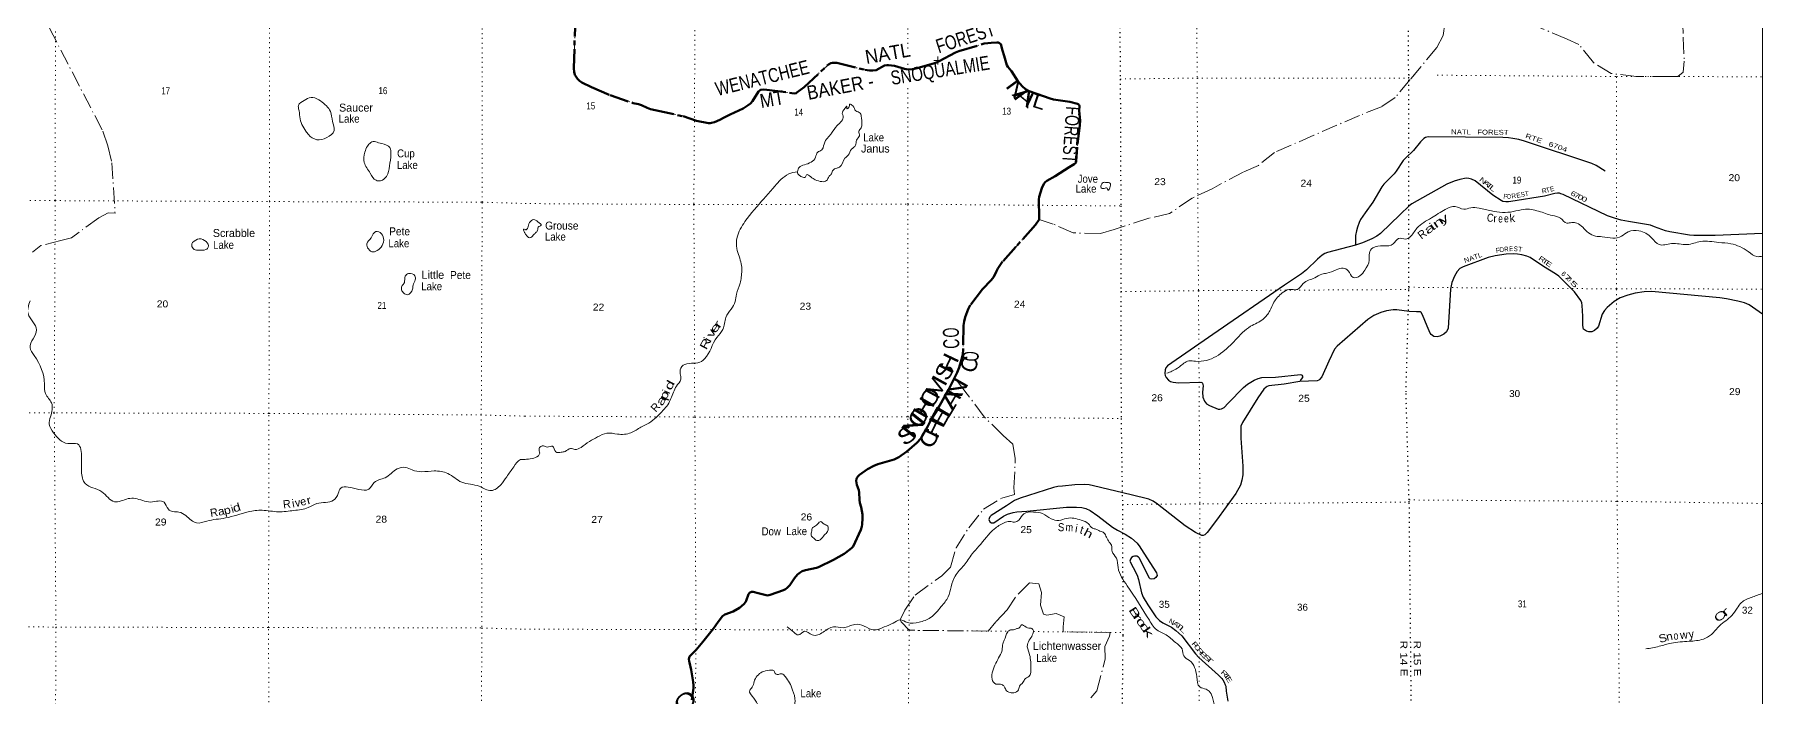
# Model space of a CAD drawing. Header units: feet. Extents: x -248627 to 3, y 0 to 184934.
# Drawn here: x -43174 to 0, y 106433 to 123012 of the extents above; entities that cross this region are included whole.
import ezdxf
from ezdxf.enums import TextEntityAlignment as Align

# ---------------------------------------------------------------- set-up
doc = ezdxf.new("R2010")
doc.units = ezdxf.units.FT
doc.header["$LTSCALE"] = 80
for name, pattern in [('DOT_DASHED', [7.7, 5, -1.2, 0.3, -1.2]), ('DOTTED', [1.5, 0.3, -1.2]), ('LONG_DASH_SHORT_DASH', [9.9, 6, -1.2, 1.5, -1.2])]:
    doc.linetypes.add(name, pattern=pattern)
for name, color, linetype, lineweight in [('11', 7, 'LONG_DASH_SHORT_DASH', 60), ('29', 7, 'Continuous', 25), ('30', 7, 'Continuous', 13), ('39', 7, 'Continuous', 13), ('4', 7, 'Continuous', 13), ('41', 7, 'Continuous', 13), ('44', 7, 'DOT_DASHED', 13), ('6', 7, 'DOTTED', 25), ('7', 7, 'DOTTED', 13)]:
    doc.layers.add(name, color=color, linetype=linetype, lineweight=lineweight)
doc.layers.add('12', color=7, linetype='Continuous')

msp = doc.modelspace()

# ---------------------------------------------------------------- linework, layer by layer
at = {"layer": '11'}
for points in [[(-29660.34, 123439.53), (-29701.11, 122165.35), (-29692.7, 122077.85), (-29671.75, 122001.87), (-29605.02, 121902.39), (-29555.25, 121857.33), (-29499.57, 121815.53), (-29256.57, 121697.41), (-28794.55, 121493.53), (-28215.73, 121297.16), (-28080.98, 121270.3), (-28006.6, 121246.76), (-27864.04, 121174.48), (-27783.84, 121147.17), (-27669.01, 121123.12), (-26967.17, 120966.49), (-26633.53, 120855.99), (-26333.85, 120798.08), (-26294.45, 120795.05), (-26256.53, 120802.16), (-26185.44, 120818.76), (-26051.59, 120875.36), (-25941.68, 120934.94)], [(-25941.68, 120934.94), (-25797.21, 121013.26), (-25466.27, 121160.88), (-25341.8, 121243.21), (-25287.3, 121285.89), (-25237.82, 121345.29), (-25083.58, 121584.5), (-25045.58, 121617.85), (-25022.96, 121626.55), (-24960.27, 121636.82), (-24879.99, 121631.91), (-24187.9, 121537.83), (-24147.44, 121544.34), (-24123.74, 121563.31), (-23947.5, 121695.97), (-23334.54, 122265.67), (-23275.99, 122297.65), (-23237.45, 122307.86), (-23194.79, 122307.86), (-23129.01, 122300.98), (-22425.24, 122128.2), (-22315.61, 122113.43), (-22225.56, 122108.69), (-22147.43, 122122.82), (-21933.43, 122238.74), (-21880.76, 122247.4), (-21833.36, 122247.4), (-21685.84, 122229.48), (-21435.24, 122150.18), (-21396.35, 122145.41), (-21317.94, 122139.5), (-21234.99, 122146.62), (-21156.69, 122160.38), (-20711.1, 122287.28), (-20635.44, 122314.97), (-20567.9, 122342.24), (-20162.08, 122560.88), (-20077.36, 122593.59), (-19444.63, 122783.28), (-19355.54, 122798.96), (-19274.01, 122806.99), (-19129.98, 122811.99), (-19099.83, 122810.55), (-19059.55, 122798.69), (-19027.53, 122767.13), (-18990.06, 122615.72), (-18949.92, 122477.93)], [(-18949.92, 122477.92), (-18881.25, 122242.15), (-18859.3, 122207.09), (-18767.25, 122094.4), (-18605.47, 121841.57), (-18500.28, 121717.44), (-18413.21, 121643.03), (-18322.54, 121596.51), (-18133.97, 121524.73), (-17794.08, 121409.19), (-17717.91, 121389.64), (-17307.52, 121327.16), (-17114.48, 121281.87), (-17081.97, 121258.62), (-17064.42, 121229.2), (-17069.07, 121106.22), (-17050.21, 120860.13), (-17052.35, 120745.26), (-17124.11, 120191.03), (-17139.42, 119955.18), (-17145.95, 119862), (-17150.69, 119816.95), (-17164.39, 119796), (-17195.72, 119769.52), (-17319.93, 119695.93), (-17669.4, 119469.77), (-17884.13, 119355.75), (-17923.82, 119323.8), (-17952.85, 119279.87), (-18005.16, 119166.91), (-18068.67, 118953.47), (-18078.45, 118888.63), (-18081.54, 118800.29), (-18070.9, 118519.95), (-18075.6, 118388.91), (-18160.84, 118256.23), (-18652.92, 117702.08), (-18985, 117332.66), (-19106.66, 117163.87), (-19141.29, 117094.84), (-19208.42, 116950.62), (-19269.25, 116864.84), (-19489.83, 116647.49), (-19793.91, 116241.64), (-19848.67, 116140.45), (-19920.28, 115941.81), (-19949.38, 115838.12), (-19961.61, 115734.31), (-19970.67, 115145.56), (-19981.37, 115011.76), (-20012.27, 114887.66), (-20073.8, 114686.91), (-20124.68, 114559.53), (-20358.66, 114082.76), (-20594.37, 113662.47), (-20762.79, 113405.18), (-20860.5, 113197.96), (-20989.82, 112986.84), (-21033.26, 112907.09), (-21125.98, 112799.47), (-21379.06, 112583.44), (-21580.97, 112439.05), (-21696.18, 112383.32), (-22099.45, 112264.29), (-22206.59, 112225.64), (-22363.82, 112142.56), (-22563.24, 111996.82), (-22604.34, 111960.23), (-22622.48, 111937.54), (-22636.7, 111901.98), (-22641.15, 111847.48), (-22629.57, 111750.64), (-22575.91, 111615.28), (-22567.98, 111558.16), (-22565.07, 111373.26), (-22553.76, 111297.33), (-22521.7, 111193.59), (-22488.6, 111006.86), (-22482.86, 110917.15), (-22498.07, 110762.63), (-22505.18, 110710.46), (-22530.65, 110629.03), (-22724.06, 110210.55), (-22750.45, 110175.76), (-22800.22, 110130.71), (-22944.46, 110026.1), (-23213, 109876.17), (-23582.37, 109692.44)], [(-23582.37, 109692.44), (-23637.93, 109674.26), (-23914.94, 109619.44), (-23991.02, 109591.27), (-24047.9, 109555.7), (-24108.79, 109509.47), (-24188.11, 109417.81)], [(-24188.11, 109417.81), (-24305.44, 109244.25), (-24323.82, 109214.93), (-24368.59, 109172.77), (-24408.09, 109141.16), (-24459.12, 109113.92), (-24791.25, 108997.55), (-24860.43, 108984.79), (-25089.67, 109038.33), (-25217.84, 109073.96), (-25262.62, 109075.46), (-25307.38, 109050.25), (-25337.44, 109013.31), (-25390.64, 108846.2), (-25407.44, 108813.11), (-25452.21, 108765.68), (-25558.61, 108677.64), (-25716.12, 108585.64), (-25930.15, 108506.15), (-25988.51, 108470), (-26093.96, 108323.31), (-26209.57, 108156.51), (-26477.04, 107823.07), (-26641.13, 107626.26), (-26770.17, 107496.99), (-26807.11, 107453.64), (-26822.83, 107391.6), (-26817.75, 107340.78), (-26812.3, 107309.92), (-26770.55, 107124.79), (-26717.72, 106826.1), (-26708.29, 106731.57), (-26713.55, 106665.7), (-26750.23, 106376.6)]]:
    msp.add_lwpolyline(points, dxfattribs=at)
at = {"layer": '29'}
for points in [[(-3930.59, 119594.35), (-4156.52, 119734.15), (-4260.98, 119786.47), (-5946.09, 120348.46), (-6088.97, 120382.73), (-6233.01, 120410.75), (-6349.03, 120426.77), (-6489.35, 120436.78), (-8351.51, 120452.79), (-8415.51, 120440.47), (-8463.54, 120412.76), (-8545.93, 120326.15), (-8716.76, 120113.1), (-8911.64, 119932.33), (-8981.16, 119858.39), (-9149.7, 119598.03), (-9206.12, 119528.39), (-9457.78, 119273.74), (-9511.45, 119204.95), (-9731.39, 118817.03), (-9925.45, 118555.57), (-10043.91, 118382.95), (-10079.92, 118310.89), (-10119.8, 118196.11), (-10143.94, 118106.71), (-10168.25, 117983.24), (-10170.04, 117741.21)], [(0, 118033.96), (-1179.86, 117985.34), (-1713.94, 117986.61), (-1826.02, 117991.83), (-2314.08, 118074.69), (-2421.81, 118101.22), (-2694.17, 118206.81), (-2797.42, 118240.53), (-3346.83, 118336.74), (-3528.37, 118372.96), (-3696.41, 118421), (-3874.99, 118479.34), (-4981.72, 119009.63), (-5034.73, 119031.54), (-5074.23, 119042.08), (-5118.75, 119043.55), (-5186.83, 119035.97), (-5444.56, 118973.38), (-6286.76, 118832.38), (-6342.54, 118827.88), (-6415.06, 118831.36), (-6483.08, 118839.37), (-6529.98, 118858.05), (-6738.98, 118992.33), (-7181.25, 119349.83), (-7271.75, 119398.84), (-7337.28, 119413.88), (-7401.3, 119417.89), (-7558.49, 119389.73), (-7701.37, 119345.82), (-7883.36, 119265.94), (-8759.63, 118779.31), (-8831.01, 118729.06), (-9053.92, 118511.09), (-9543.23, 118038.37), (-9631.83, 117970.59), (-9759.48, 117898.52), (-9995.9, 117798.43), (-10170.04, 117741.21)], [(-10170.04, 117741.21), (-10867.1, 117560.79), (-10934.15, 117536.21), (-11002.16, 117492.17), (-11116.99, 117394.34), (-11396.26, 117125.83), (-11517.93, 117031.2), (-11940.23, 116741.67), (-13734.44, 115509.71), (-14866.33, 114723.55), (-14907.09, 114673.65), (-14927.1, 114629.61), (-14935.32, 114538.32), (-14927.1, 114485.48), (-14903.09, 114433.43), (-14840.02, 114366.01), (-14791.06, 114337.35), (-14723.05, 114317.33), (-14592.16, 114304.43), (-14036.61, 114316.32), (-14006.88, 114309.32), (-13990.87, 114289.3), (-13976.91, 114229.39), (-13992.2, 114071.11), (-13980.87, 113946.99), (-13944.86, 113846.9), (-13888.84, 113778.84), (-13817.75, 113732.22), (-13600.77, 113646.72), (-13560.77, 113642.72), (-13517.39, 113651.57), (-13452.74, 113682.76), (-13347.31, 113792.6), (-12968.62, 114187.21), (-12870.06, 114267.1), (-12696.56, 114367.37), (-12600.53, 114411.41), (-12511.83, 114433.48), (-12168.96, 114445.59), (-11540.28, 114507.49), (-11508.27, 114503.49), (-11505.69, 114493.4), (-11492.27, 114471.46), (-11496.27, 114431.43), (-11523.93, 114389.08), (-11563.07, 114332.38)], [(0, 116016.67), (-328.95, 116250.49), (-445.6, 116301.1), (-613.64, 116345.14), (-899.4, 116402.33), (-1061.75, 116429.22), (-2770.16, 116585.36), (-2954.99, 116579.71), (-3180.26, 116543.32), (-3366.74, 116490.38), (-3556.35, 116423.21), (-3703.15, 116338.39), (-3876.43, 116187), (-3944.45, 116106.93), (-4002.47, 116015.05), (-4096.48, 115722.59), (-4126.8, 115666.84), (-4192.51, 115606.48), (-4265.62, 115574.37), (-4336.54, 115574.45), (-4394.31, 115590.07), (-4472.57, 115646.52), (-4491.16, 115736.35), (-4487.26, 115972.42), (-4500.58, 116239.05), (-4510.58, 116305.11), (-4534.15, 116359.59), (-4698.45, 116576.66), (-5086.72, 116965.7), (-5167.8, 117028.3), (-5467.86, 117206.96), (-5806.98, 117438.92), (-5884.92, 117472.15), (-6014.95, 117506.18), (-6118.48, 117520.72), (-6219.79, 117525.57), (-6401.04, 117516.19), (-6677.11, 117476.16), (-6850.19, 117434.34), (-7479.3, 117205.91), (-7557.61, 117157.74), (-7627.34, 117085.8), (-7696.81, 116971.26), (-7763.37, 116813.56), (-7797.45, 116645.46), (-7856.58, 115666.41), (-7893.4, 115574.45), (-7958.3, 115516.59), (-8057.44, 115466.35), (-8129.74, 115453.54), (-8209.48, 115462.35), (-8279.25, 115512.88), (-8305.5, 115546.42), (-8375.07, 115715.17), (-8493.54, 116002.83), (-8525.55, 116058.88), (-8555.96, 116077.95), (-8642.28, 116080.41), (-8826.91, 116083.12), (-9133.7, 116130.95), (-9222.98, 116130.07), (-9393.76, 116102.92), (-9538.77, 116060.45), (-9711.84, 115988.82), (-9862.73, 115884.67), (-10628.06, 115216.13), (-10692.45, 115143.89), (-10831.73, 114847.41), (-11013.38, 114450.17), (-11066.17, 114381.39), (-11086.17, 114365.38), (-11129.97, 114348.1), (-11563.07, 114332.38)], [(-11563.07, 114332.38), (-11953.24, 114271.43), (-12329.69, 114228.73), (-12378.48, 114213.24), (-12402.49, 114197.23), (-12460.6, 114142.39), (-12611.3, 113925.71), (-12992.64, 113310.43), (-13030.34, 113220.24), (-13036.65, 113146.28), (-13033.09, 112918.19), (-12980.71, 112217.12), (-12986.64, 112003.26), (-13010.7, 111866.59), (-13042.65, 111739.02), (-13159.34, 111531.94), (-13645.26, 110865.28), (-13870.61, 110557.26), (-13928.86, 110499.92), (-13976.87, 110483.9), (-14007.82, 110486.82), (-14163.52, 110556.05), (-14425.22, 110721.39), (-15114.84, 111263.11), (-15227.17, 111338.67), (-15329.72, 111389.28), (-15773, 111497.38), (-16712, 111728.66), (-16821.55, 111749.03), (-16937.58, 111757.04), (-17179.82, 111748.33), (-17489.71, 111721.01), (-17603.75, 111706.99), (-17712.37, 111682.84), (-18547.97, 111418.73), (-18685.81, 111359.5), (-18888.12, 111225.9), (-19272.15, 110986.35), (-19304.71, 110954.48), (-19324.16, 110910.28), (-19328.16, 110882.25), (-19304.45, 110824.48), (-19260.14, 110798.18), (-19205.78, 110804.24), (-18961.88, 110968.58), (-18864.05, 111014.37), (-18722.69, 111058.84), (-18631.99, 111074.43), (-18378.2, 111092.98), (-17388.8, 111192.6), (-17139.63, 111194.53), (-17007.6, 111186.53), (-16904.73, 111161.22), (-16795.55, 111110.46), (-16608.5, 110972.5), (-16238.43, 110691.09), (-16117.39, 110616.02), (-15920.42, 110518.75), (-15769.3, 110415.84), (-15621.46, 110288.08), (-15555.25, 110197.64), (-15530.69, 110159.04)], [(-15530.69, 110159.04), (-15141.03, 109546.63), (-15131.15, 109517.03), (-15127.15, 109485), (-15159.16, 109436.31), (-15199.17, 109400.93), (-15262.73, 109392.46), (-15299.19, 109400.93), (-15315.19, 109416.94), (-15377.39, 109524.42), (-15563.25, 109913.38), (-15587.34, 109942.68), (-15635.27, 109969.43), (-15692.16, 109970.82), (-15723.29, 109957.42), (-15763.3, 109929.4), (-15791.31, 109893.37), (-15804.28, 109842.82), (-15723.23, 109682.26), (-15621.59, 109492.07), (-15591.26, 109384.91), (-15515.63, 109053.96), (-15471.23, 108944.52), (-15357.78, 108746.77), (-15153.94, 108448.4), (-15069.13, 108361.99), (-14982.77, 108297.44), (-14768.17, 108187.27), (-14657.03, 108109.77), (-14507.59, 107971.91), (-14166.91, 107527.24), (-14078.79, 107429.54), (-13587.59, 106990.29), (-13504.75, 106904.69), (-13484.25, 106877.18), (-13450.13, 106816.74), (-13420.73, 106752.55), (-13408.23, 106715.03), (-13402.06, 106591.59), (-13359.58, 106342.35)]]:
    msp.add_lwpolyline(points, dxfattribs=at)
at = {"layer": '39'}
for points in [[(-36559.78, 121282.17), (-36398.92, 121389.82), (-36217.66, 121437.04), (-36029.81, 121351.14), (-35782.77, 121087.97), (-35727.32, 120840.07), (-35688.08, 120610.25), (-35872.85, 120433.89), (-36122.65, 120382.32), (-36328.81, 120508.49), (-36393.67, 120592.93), (-36495.17, 120763.96), (-36575.4, 121157.01), (-36581.54, 121237.56), (-36559.78, 121282.17)], [(-24113.2, 119581.72), (-24068.25, 119690.35), (-23936.96, 119752.15), (-23659.9, 119942.22), (-23606.78, 120068.95), (-23503.7, 120128.89), (-23473.18, 120181.15), (-23411.71, 120358.24), (-23304.2, 120486.7), (-23261.57, 120542.92), (-23119.45, 120733.7), (-22969.02, 120968.78), (-22990.77, 121037.44), (-22923.51, 121172.16), (-22880.94, 121218.31), (-22875.24, 121159.81), (-22828.74, 121189.81), (-22804.08, 121272.34), (-22729.83, 121225.58), (-22654, 121104.22), (-22545.57, 121047.2), (-22514.06, 120926.07), (-22500.49, 120835.28), (-22507.15, 120730.48), (-22521.55, 120680.16), (-22574.45, 120589.72), (-22565.02, 120480.8), (-22638.18, 120370.3), (-22659.08, 120241.39), (-22758.35, 120145.14), (-22845.83, 119996.41), (-22926.87, 119916.2), (-23061.1, 119697.15), (-23131.76, 119669.3), (-23222.7, 119619.38), (-23263.5, 119530.89), (-23316.25, 119466.65), (-23385.37, 119358.15), (-23502.35, 119332.55), (-23667.22, 119381.81), (-23779.6, 119452.96), (-23886.05, 119503.92), (-23922.69, 119439.6), (-23979.06, 119443.92), (-24063.4, 119488.72), (-24107.36, 119547.41), (-24113.2, 119581.72)], [(-34650.73, 120332.29), (-34499.23, 120282.74), (-34297.21, 120182.78), (-34270.36, 120025.54), (-34305.43, 119724.77), (-34380.99, 119464.17), (-34527.73, 119356.58), (-34642.69, 119366.14), (-34784.54, 119543.04), (-34936.84, 119810.68), (-34919.74, 120069), (-34855.83, 120218.58), (-34773.53, 120307.73), (-34717.2, 120336.23), (-34649.67, 120331.94)], [(-27348.46, 113753.81), (-27209.31, 114063.98), (-27137.91, 114218.84), (-27026.12, 114389.62), (-27041.41, 114528.8), (-27004.11, 114706.02), (-26820.34, 114787.71), (-26600.72, 114798.65), (-26432.94, 114900.59), (-26127.64, 115439.28), (-25977.42, 115638.08), (-25899.11, 115938.05), (-25768.98, 116145.02), (-25667.16, 116333.99), (-25635.88, 116515.27), (-25543.61, 116790.98), (-25516.53, 116944.06), (-25514.58, 117274.68), (-25629.14, 117660.34), (-25619.42, 117942.53), (-25423.74, 118334.63), (-24945, 118910.72), (-24713.8, 119177.63), (-24523.23, 119388.32), (-24329.06, 119524.39), (-24113.2, 119581.72)], [(-16317.78, 119306.92), (-16414.41, 119315.5), (-16493.05, 119301.8), (-16519.55, 119247.5), (-16531.96, 119193.14), (-16447.55, 119160.44), (-16376.99, 119172.16), (-16351.11, 119119.61), (-16304.44, 119177.83), (-16293.96, 119248.33), (-16293.73, 119286.64), (-16317.78, 119306.92)], [(-30916.52, 118136.68), (-30904.8, 118130.4), (-30849.15, 118178.37), (-30848.95, 118179.66), (-30805.87, 118312.49), (-30702.73, 118382.51), (-30598.31, 118327.53), (-30514.22, 118242.41), (-30593.07, 118192.43), (-30599.44, 118136.01), (-30640.14, 118065.67), (-30696.84, 118013.55), (-30775.85, 117937.35), (-30834.28, 117933.63), (-30868.3, 117972.11), (-30916.96, 118035.54)], [(-0.35, 117472.26), (-138.38, 117457.94), (-353.17, 117582.05), (-791.11, 117779.9), (-1095.06, 117813.75), (-1544.09, 117836.27), (-1884.95, 117759.44), (-2275.55, 117785.68), (-2579.87, 117757.04), (-2770.2, 117929.4), (-3085.41, 118104.43), (-3351.42, 118081.64), (-3521.29, 117965.6), (-3739.11, 117918.36), (-4008.8, 117954.05), (-4169.84, 117971.02), (-4348.6, 118056.63), (-4641.26, 118298.08), (-4760.01, 118312.81), (-4887.01, 118295.34), (-5047.42, 118419.16), (-5250.45, 118486.75), (-5592.24, 118593.38), (-5964.6, 118639.69), (-6224.76, 118584.6), (-6772.54, 118599.58), (-7082.3, 118671.76), (-7289.73, 118678.9), (-7463.17, 118641.51), (-7676.25, 118713.19), (-7924.43, 118639.9), (-8268.11, 118425.99), (-8634.2, 118167.84), (-8808.73, 117947), (-8913.76, 117897.15), (-9094.95, 117912.21), (-9224.66, 117775.8), (-9472.7, 117726.7), (-9734.85, 117675.66), (-9822.22, 117547.1), (-9823.25, 117371.71), (-9935.51, 117120.29), (-10051.14, 116981.79), (-10228.66, 116936.36), (-10352.55, 117104.34), (-10475.03, 117169.49), (-10648.51, 117126.05), (-10884.67, 117042.62), (-11007.67, 117019.07), (-11187.48, 116927.28), (-11476.35, 116785.66), (-11616.19, 116639.22), (-11729.03, 116631.75), (-11829.73, 116634.3), (-11997.39, 116552.52), (-12114.87, 116440.24), (-12206.25, 116315.73), (-12310.23, 116102.57), (-12474.59, 115895.78), (-12787.86, 115715.99), (-13172.6, 115369.23), (-13433.93, 115114.57), (-13886.6, 114862.93), (-14162.67, 114842.2), (-14333.84, 114849.15), (-14566.33, 114703.2), (-14754.3, 114593.31), (-14879.49, 114541.55)], [(-39231.2, 117812.07), (-39060.19, 117901.62), (-38886.52, 117831.79), (-38833.55, 117696.86), (-38891.77, 117636.07), (-39067.11, 117619.13), (-39188.16, 117638.76), (-39247.04, 117741.39), (-39231.2, 117812.07)], [(-34647.57, 117590.72), (-34512.92, 117696.24), (-34451.12, 117870.02), (-34504.2, 118031.18), (-34647.57, 118087.02), (-34763.86, 117927.12), (-34868.09, 117777.35), (-34833.3, 117650.4), (-34710.01, 117576.31), (-34647.57, 117590.72)], [(-30914.13, 118135.4), (-30954.2, 118144.09), (-30950, 118103.76), (-30915.92, 118034.18)], [(-34008.57, 116629.24), (-33998.85, 116718.06), (-33946.7, 116782.85), (-33926.8, 116849.52), (-33915.18, 116966.59), (-33826.74, 117033.57), (-33673.3, 116979.79), (-33662.8, 116876.94), (-33716.7, 116745.56), (-33728.39, 116644.63), (-33860.89, 116504.83), (-33947.74, 116542.77), (-34008.57, 116629.24)], [(-43287.82, 116349.18), (-43336.91, 116028.17), (-43123.57, 115623.62), (-43287.12, 115185.08), (-43181.45, 114981.79), (-42924.52, 114268.76), (-42899.36, 114030.81), (-42749.21, 113797.46), (-42776.04, 113454.36), (-42807.54, 113266.59), (-42699.81, 113051.2), (-42343.89, 112786.5), (-42101.9, 112773.48), (-41997.69, 112432.99), (-42002.3, 112079.91), (-41908.35, 111783.76), (-41716.38, 111675.68), (-41492.19, 111577.84), (-41176.64, 111325.06), (-40836.24, 111405.28), (-40660.85, 111410.11), (-40271.37, 111321.09), (-39936.67, 111316.55), (-39831.11, 111139.49), (-39719.99, 111083.5), (-39566.71, 111070.07), (-39392.95, 110980.07), (-39124.06, 110797.7), (-38872.23, 110843.22), (-38402.78, 110922.01), (-37834.85, 111075.89), (-37484.2, 111115.81), (-37080.81, 111075.27), (-36693.84, 111109.3), (-36335.27, 111183.56), (-36119.94, 111283.39), (-35704.94, 111363.95), (-35586.68, 111533.96), (-35522.72, 111671.44), (-35339.34, 111692.44), (-35068.95, 111637.17), (-34822.99, 111640.31), (-34684.57, 111812.42), (-34416.89, 111928.63), (-34113.35, 112147.89), (-33903.82, 112185.16), (-33738.24, 112123.36), (-33496.12, 112078.06), (-33189.74, 112097.6), (-32848.75, 112034.58), (-32499.07, 111816.26), (-32061.15, 111713.33), (-31764.34, 111607.75), (-31527, 111748.03), (-31376.62, 111952.48), (-31200.22, 112203.45), (-31032.81, 112380.54), (-30915.17, 112385.74)], [(-30924.42, 112385.68), (-30743.94, 112409.24), (-30586.44, 112474.94), (-30551.81, 112541.29), (-30569.26, 112656.29), (-30460.08, 112726.28), (-30367.62, 112693.54), (-30228.49, 112719.02), (-30148.77, 112575.46), (-30013.88, 112564.67), (-29915.04, 112588.34), (-29781.69, 112658.2), (-29671.04, 112635.45), (-29519.67, 112687.07), (-29311.32, 112837.18), (-29105.22, 112948.99), (-28875.04, 113042.54), (-28611.32, 113018.98), (-28272.73, 113053.49), (-28022.14, 113193.29), (-27824.15, 113295.07), (-27637.96, 113445.29), (-27463.73, 113615.74), (-27348.46, 113753.81)], [(-12991.93, 103746.06), (-13038.71, 103899.35), (-13069.17, 104199.9), (-13154.3, 104450.33), (-13121.32, 104579.19), (-12906.96, 104723.22), (-12861.61, 104900.39), (-12851.95, 105172.5), (-13038.01, 105387.18), (-13209.7, 105646.13), (-13448.76, 105754.23), (-13612.92, 105924.44), (-13898.76, 106639.62), (-14057.55, 106696.9), (-14134.59, 106953.34), (-14319.52, 107359.53), (-14459.86, 107471.15), (-14503.14, 107646.77), (-14665.32, 107810.92), (-14897.87, 107997.62), (-15100.71, 108099.48), (-15318.7, 108364.73), (-15873.58, 109226.47), (-16100.51, 109683.28), (-16143.44, 109917.37), (-16249.23, 110081.22), (-16268.45, 110238.57), (-16342.33, 110347.83), (-16404.05, 110471.13), (-16471.98, 110564.22), (-16580.51, 110605.11), (-16652.82, 110639.77), (-16743.27, 110670.48), (-16841.34, 110777.85), (-17020.06, 110869.51), (-17388.42, 110911.76), (-17580.08, 110858.33), (-17773.19, 110901.68), (-17987.96, 111029.82), (-18217.34, 111071.35), (-18457.32, 111022.21), (-18583.1, 110869.65), (-18686.14, 110815.76), (-18814.93, 110836.59), (-18950.09, 110801.01), (-19190.69, 110647.04), (-19579.97, 110213.63), (-19744.24, 110022.97), (-19949.35, 109739.78), (-20172.49, 109470.81), (-20268.75, 109201.17), (-20346.77, 108949.57), (-20519.41, 108706.54), (-20786.92, 108429.73), (-21073.62, 108314.31), (-21365.72, 108307.78), (-21544.61, 108371.21), (-21724.34, 108291.52), (-21942.43, 108197.91), (-22206.74, 108122.69), (-22445.87, 108216.68), (-22677.25, 108260.23), (-22967.79, 108177.08), (-23215.42, 108196.53), (-23467.95, 108068.83), (-23742.31, 107997.69), (-23939.16, 108089.45), (-24088.76, 107995.48), (-24205.18, 108064.64), (-24367.54, 108198.55)], [(-23566.57, 110819.21), (-23661.81, 110722.94), (-23746.77, 110660.89), (-23751.15, 110600.43), (-23769.94, 110487.63), (-23705.88, 110420.77), (-23629.7, 110359.89), (-23579.34, 110361.64), (-23463.91, 110465.86), (-23374.72, 110562.17), (-23344, 110648.69), (-23363.66, 110729.44), (-23460.06, 110778.33), (-23528.23, 110831.1), (-23566.57, 110819.21)], [(-0.42, 109034.94), (-277.19, 108934.91), (-523.67, 108807.17), (-635.31, 108662.61), (-763.27, 108481.84), (-1072.95, 108225.41), (-1273.64, 108008.73), (-1475.73, 107894.88), (-1832.58, 107838.29), (-2275.98, 107792.23), (-2578.58, 107713.18), (-2915.34, 107646.41)], [(-18270.71, 108164.52), (-18399.45, 108193.42), (-18515.96, 108246.44), (-18560.66, 108180.15), (-18631.31, 108154.31), (-18689.85, 108132.44), (-18786.6, 108120.86), (-18859.41, 108070.84), (-18943.19, 107867.66), (-18984.02, 107775.14), (-18997, 107621.99), (-19060.35, 107469.1), (-19231.7, 107103.08), (-19249.08, 106887.46), (-19159.13, 106770.06), (-19004.11, 106757.15), (-18943.99, 106704.41), (-18886.19, 106601.29), (-18829.98, 106568.74), (-18707.23, 106549.95), (-18587.94, 106625.94), (-18544.95, 106742.64), (-18494.34, 106786.73), (-18435.36, 106883.19), (-18334.22, 106955.23), (-18278.47, 107188.8), (-18322.73, 107539.82), (-18367.79, 107753.76), (-18296.45, 107896.52), (-18229.23, 108025.19), (-18222.63, 108119.91), (-18270.71, 108164.52)], [(-24500.42, 105471.56), (-24513.17, 105701.45), (-24538.58, 105832.63), (-24744.81, 106043.38), (-24850.99, 106140.7), (-24927.55, 106137.07), (-25203.88, 106414.72), (-25305.44, 106612.83), (-25244.57, 106687.1), (-25195.39, 106829.98), (-24992.55, 107070.84), (-24809.01, 107112.21), (-24704.32, 107103.6), (-24668.48, 107032.85), (-24622.31, 107006.4), (-24547.69, 107022.13), (-24495.31, 107023.87), (-24419.18, 106954.93), (-24309.3, 106801.13), (-24231.82, 106619.28), (-24173.06, 106336.73), (-24181.55, 106262.18), (-24178.34, 106123.06), (-24199.49, 105951.81), (-24206.14, 105849.03), (-24250.63, 105819.02), (-24192.47, 105776.38), (-24185.02, 105673.52), (-24185.62, 105570.71), (-24260.1, 105579.16), (-24318.26, 105621.8), (-24346.55, 105605.82), (-24372.8, 105595.88), (-24393, 105585.91), (-24431.33, 105576.03), (-24459.99, 105497.55), (-24500.42, 105471.56)]]:
    msp.add_spline(points, degree=3, dxfattribs=at)
at = {"layer": '4'}
msp.add_lwpolyline([(-246606.45, 184933.97), (-215781.67, 184615.95), (-184956.48, 184340.33), (-154130.93, 184107.12), (-123305.1, 183916.31), (-92479.02, 183767.9), (-61652.78, 183661.9), (-30826.42, 183598.29), (0, 183577.08), (0, -0.01), (-31078.93, 21.37), (-62157.81, 85.49), (-93236.57, 192.37), (-124315.16, 342), (-155393.5, 534.37), (-186471.55, 769.49), (-217549.26, 1047.36), (-248626.55, 1367.98)], close=True, dxfattribs=at)
msp.add_lwpolyline([(-246606.45, 184933.97), (-215781.67, 184615.95), (-184956.48, 184340.33), (-154130.93, 184107.12), (-123305.1, 183916.31), (-92479.02, 183767.9), (-61652.78, 183661.9), (-30826.42, 183598.29), (0, 183577.08), (0, -0.01), (-31078.93, 21.37), (-62157.81, 85.49), (-93236.57, 192.37), (-124315.16, 342), (-155393.5, 534.37), (-186471.55, 769.49), (-217549.26, 1047.36), (-248626.55, 1367.98)], close=True, dxfattribs=at)
at = {"layer": '44', "linetype": 'Continuous'}
for p, q in [((-20506.41, 122363.24), (-20707.77, 122363.37)), ((-20607.03, 122463.98), (-20607.16, 122262.62))]:
    msp.add_line(p, q, dxfattribs=at)
at = {"layer": '44'}
for points in [[(-43371.41, 124265.63), (-41470.81, 120597.64), (-41343.57, 120231.01), (-41242.94, 119803.92), (-41163.13, 118544.73), (-41332.79, 118550.69), (-41565.79, 118429.69), (-42249.37, 117931.72), (-42516.45, 117857.04), (-43016.13, 117731.89), (-43223.1, 117568.59)], [(-29660.34, 123439.53), (-29701.11, 122165.35), (-29692.7, 122077.85), (-29671.75, 122001.87), (-29605.02, 121902.39), (-29555.25, 121857.33), (-29499.57, 121815.53), (-29256.57, 121697.41), (-28794.55, 121493.53), (-28215.73, 121297.16), (-28080.98, 121270.3), (-28006.6, 121246.76), (-27864.04, 121174.48), (-27783.84, 121147.17), (-27669.01, 121123.12), (-26967.17, 120966.49), (-26633.53, 120855.99), (-26333.85, 120798.08), (-26294.45, 120795.05), (-26256.53, 120802.16), (-26185.44, 120818.76), (-26051.59, 120875.36), (-25941.68, 120934.94)], [(-7939.69, 123284.97), (-7974.37, 122984.72), (-8133.78, 122684.57), (-8802.99, 121885.04), (-9177.9, 121437.94), (-9522.3, 121206.46), (-10067.87, 120989.26), (-11209.41, 120492.41), (-12195.92, 120059.92), (-12594.79, 119737.8), (-12971.28, 119572.85), (-13752.55, 119156.32), (-14243.82, 118926.97), (-14811.79, 118538.48), (-15335.08, 118415.98), (-16194.61, 118134.53), (-16540.82, 118032.04), (-17220.81, 118052.75), (-17725.46, 118270.81), (-18075.58, 118389.51)], [(-1996.24, 123441.34), (-1976.93, 122927.42), (-1955.7, 122349.01), (-1984.31, 122066.88), (-2111.22, 121962.19), (-2346.95, 121959.84), (-3145.84, 121963.23), (-3783.01, 122036.11), (-4221.18, 122310.55), (-4586.64, 122766.31), (-4882.18, 122899.56), (-6096.58, 123408.42)], [(-25941.68, 120934.94), (-25797.21, 121013.26), (-25466.27, 121160.88), (-25341.8, 121243.21), (-25287.3, 121285.89), (-25237.82, 121345.29), (-25083.58, 121584.5), (-25045.58, 121617.85), (-25022.96, 121626.55), (-24960.27, 121636.82), (-24879.99, 121631.91), (-24187.9, 121537.83), (-24147.44, 121544.34), (-24123.74, 121563.31), (-23947.5, 121695.97), (-23334.54, 122265.67), (-23275.99, 122297.65), (-23237.45, 122307.86), (-23194.79, 122307.86), (-23129.01, 122300.98), (-22425.24, 122128.2), (-22315.61, 122113.43), (-22225.56, 122108.69), (-22147.43, 122122.82), (-21933.43, 122238.74), (-21880.76, 122247.4), (-21833.36, 122247.4), (-21685.84, 122229.48), (-21435.24, 122150.18), (-21396.35, 122145.41), (-21317.94, 122139.5), (-21234.99, 122146.62), (-21156.69, 122160.38), (-20711.1, 122287.28), (-20635.44, 122314.97), (-20567.9, 122342.24), (-20162.08, 122560.88), (-20077.36, 122593.59), (-19444.63, 122783.28), (-19355.54, 122798.96), (-19274.01, 122806.99), (-19129.98, 122811.99), (-19099.83, 122810.55), (-19059.55, 122798.69), (-19027.53, 122767.13), (-18990.06, 122615.72), (-18949.92, 122477.93)], [(-18949.92, 122477.92), (-18881.25, 122242.15), (-18859.3, 122207.09), (-18767.25, 122094.4), (-18605.47, 121841.57), (-18500.28, 121717.44), (-18413.21, 121643.03), (-18322.54, 121596.51), (-18133.97, 121524.73), (-17794.08, 121409.19), (-17717.91, 121389.64), (-17307.52, 121327.16), (-17114.48, 121281.87), (-17081.97, 121258.62), (-17064.42, 121229.2), (-17069.07, 121106.22), (-17050.21, 120860.13), (-17052.35, 120745.26), (-17124.11, 120191.03), (-17139.42, 119955.18), (-17145.95, 119862), (-17150.69, 119816.95), (-17164.39, 119796), (-17195.72, 119769.52), (-17319.93, 119695.93), (-17669.4, 119469.77), (-17884.13, 119355.75), (-17923.82, 119323.8), (-17952.85, 119279.87), (-18005.16, 119166.91), (-18068.67, 118953.47), (-18078.45, 118888.63), (-18081.54, 118800.29), (-18070.9, 118519.95), (-18075.58, 118389.51)], [(-18075.58, 118389.51), (-18075.58, 118389.51), (-18160.84, 118256.23), (-18652.92, 117702.08), (-18985, 117332.66), (-19106.66, 117163.87), (-19141.29, 117094.84), (-19208.42, 116950.62), (-19269.25, 116864.84), (-19489.83, 116647.49), (-19793.91, 116241.64), (-19848.67, 116140.45), (-19920.28, 115941.81), (-19949.38, 115838.12), (-19961.61, 115734.31), (-19970.67, 115145.56), (-19981.37, 115011.76), (-20012.27, 114887.66), (-20073.8, 114686.91), (-20124.68, 114559.53), (-20189.68, 114427.09)], [(-20189.68, 114427.08), (-20358.66, 114082.76), (-20594.37, 113662.47), (-20762.79, 113405.18), (-20860.5, 113197.96), (-20989.82, 112986.84), (-21033.26, 112907.09), (-21125.98, 112799.47), (-21379.06, 112583.44), (-21580.97, 112439.05), (-21696.18, 112383.32), (-22099.45, 112264.29), (-22206.59, 112225.64), (-22363.82, 112142.56), (-22563.24, 111996.82), (-22604.34, 111960.23), (-22622.48, 111937.54), (-22636.7, 111901.98), (-22641.15, 111847.48), (-22629.57, 111750.64), (-22575.91, 111615.28), (-22567.98, 111558.16), (-22565.07, 111373.26), (-22553.76, 111297.33), (-22521.7, 111193.59), (-22488.6, 111006.86), (-22482.86, 110917.15), (-22498.07, 110762.63), (-22505.18, 110710.46), (-22530.65, 110629.03), (-22724.06, 110210.55), (-22750.45, 110175.76), (-22800.22, 110130.71), (-22944.46, 110026.1), (-23213, 109876.17), (-23582.37, 109692.44)], [(-16782.3, 106422.01), (-16633.15, 106595.21), (-16420.64, 107401.16), (-16428.21, 107707.49), (-16311.11, 107969.39), (-16298.89, 108060.07), (-17472, 108073.98), (-17471.62, 108200.08), (-17449.1, 108451.98), (-17648.14, 108536.78), (-17883.6, 108494.66), (-17968.07, 108514.88), (-18038.13, 108744.68), (-18013.49, 109061.06), (-18081.56, 109274.74), (-18310.89, 109297.1), (-18661.51, 108944.71), (-18875.28, 108624.45), (-19155.4, 108324.39), (-19348.91, 108092.79), (-21320.53, 108114), (-21519.41, 108324.31), (-21541.47, 108370.68), (-21428.41, 108620.49), (-21168.28, 108995.12), (-20503.6, 109478.26), (-20292, 109695.74), (-20150.42, 110173.25), (-19833.76, 110676.82), (-19462.85, 111140.04), (-19005.7, 111419.79), (-18691.7, 111510.23), (-18703.51, 111679.52), (-18668.17, 112407.02), (-18729.97, 112771.84), (-18975.09, 112985.67), (-19443.14, 113449.57), (-19871.53, 114017.82), (-20189.24, 114427.98)], [(-23582.37, 109692.44), (-23637.93, 109674.26), (-23914.94, 109619.44), (-23991.02, 109591.27), (-24047.9, 109555.7), (-24108.79, 109509.47), (-24188.11, 109417.81)], [(-24188.11, 109417.81), (-24305.44, 109244.25), (-24323.82, 109214.93), (-24368.59, 109172.77), (-24408.09, 109141.16), (-24459.12, 109113.92), (-24791.25, 108997.55), (-24860.43, 108984.79), (-25089.67, 109038.33), (-25217.84, 109073.96), (-25262.62, 109075.46), (-25307.38, 109050.25), (-25337.44, 109013.31), (-25390.64, 108846.2), (-25407.44, 108813.11), (-25452.21, 108765.68), (-25558.61, 108677.64), (-25716.12, 108585.64), (-25930.15, 108506.15), (-25988.51, 108470), (-26093.96, 108323.31), (-26209.57, 108156.51), (-26477.04, 107823.07), (-26641.13, 107626.26), (-26770.17, 107496.99), (-26807.11, 107453.64), (-26822.83, 107391.6), (-26817.75, 107340.78), (-26812.3, 107309.92), (-26770.55, 107124.79), (-26717.72, 106826.1), (-26708.29, 106731.57), (-26713.55, 106665.7), (-26750.23, 106376.6)]]:
    msp.add_lwpolyline(points, dxfattribs=at)
at = {"layer": '6'}
for points in [[(-16057.25, 129347.39), (-16064.83, 127156.3), (-16064.36, 124033.18), (-16046.72, 121898.11), (-16033.18, 118724.81), (-16031.68, 116583.78), (-16026.19, 113410.53), (-15992.53, 111259.25), (-15980.32, 107983.44), (-16003.64, 105951.11), (-16050.42, 102796.27), (-16064.42, 100417.43), (-16092.88, 97418.03), (-16103.75, 95105.41), (-16113.03, 92162.05), (-16076.02, 91759.68)], [(-8836.92, 91755.67), (-8818.21, 95125.61), (-8815.62, 95222.37), (-8790.72, 100478.02), (-8788.23, 100558.65), (-8772.32, 105997.81), (-8823.58, 111318.38), (-8829.3, 111372.84), (-8906.06, 114072.7), (-8832.57, 116634.69), (-8834.25, 116691.14), (-8839.71, 121920.75), (-8839.25, 121999.37), (-8849.47, 126718.14)]]:
    msp.add_lwpolyline(points, dxfattribs=at)
at = {"layer": '7'}
for p, q in [((-21351.96, 122132.77), (-21351.69, 122330.62)), ((-8839.25, 121999.37), (-8671.39, 121998.16)), ((-20783.87, 113448.12), (-20682.66, 113447.32)), ((-20206.07, 113443.55), (-16026.19, 113410.53)), ((-18214.25, 108081.28), (-15977.14, 108057.72)), ((-14070.59, 107452.78), (-14075.97, 105963.16))]:
    msp.add_line(p, q, dxfattribs=at)
for points in [[(-42610.4, 134707.5), (-42631.46, 129471.98), (-42652.23, 124163.83), (-42658.89, 118857.76), (-42681.67, 113549.61), (-42639.74, 108193.33), (-42662.54, 102889.2), (-42653.09, 97587.25), (-42659.6, 92242.85), (-42662.24, 91794.37)], [(-37316.38, 91784.88), (-37306.67, 92236.82), (-37333.34, 97568.72), (-37312.74, 102958.6), (-37327.13, 108185.09), (-37318.64, 113537.57), (-37301.85, 118833.59), (-37303.26, 124139.62), (-37294.69, 129473.94), (-37286.48, 131713.1)], [(-26651.28, 128929.89), (-26666.93, 124080.79), (-26700.26, 118760.67), (-26677.17, 113446.3), (-26648.03, 108131.9), (-26683.34, 102819.85), (-26744.81, 97509.95), (-26743.82, 92203.76), (-26713.78, 91769.8)], [(-21351.25, 122660.92), (-21349.31, 124095.2), (-21357.58, 128947.95)], [(-14141.98, 127250.74), (-14127.02, 121924.32), (-14091.86, 116605.85), (-14056.76, 111277.31), (-14069.4, 107781)], [(-31975.9, 126241.48), (-31986.59, 124125.35), (-31989.17, 118807.2), (-32011.98, 113505.1), (-31998.36, 108170.88), (-32018.73, 102876.08), (-31986.16, 97541.04)], [(-16046.72, 121898.11), (-14127.02, 121924.32), (-8839.71, 121920.75)], [(-8130.03, 121994.27), (-3646.82, 121962.03), (0, 121955.96)], [(-3547.55, 91754.22), (-3558.84, 95166.54), (-3570.92, 100422.68), (-3571.92, 105946.31), (-3630.82, 111337.48), (-3643.85, 116649.78), (-3646.82, 121962.03)], [(-21350.4, 113256.95), (-21351.54, 113452.61), (-21356.5, 118768.9), (-21352.51, 121726.56)], [(-48088.49, 118877.57), (-42658.89, 118857.76), (-37309.92, 118833.56), (-31987.2, 118819.31), (-30915.57, 118784.49)], [(-30915.57, 118784.49), (-26700.26, 118760.67), (-21356.5, 118768.9), (-16033.18, 118724.81)], [(-16031.68, 116583.78), (-14091.86, 116605.85), (-8832.57, 116634.69)], [(-8834.25, 116691.14), (-3643.85, 116649.78), (0, 116647.12)], [(-30922.89, 113468.61), (-32007.91, 113497.05), (-37318.64, 113537.57), (-42681.67, 113549.61), (-48127.32, 113549.17)], [(-30922.89, 113468.61), (-26677.17, 113446.3), (-21351.54, 113452.61), (-21227.71, 113451.63)], [(-21420.4, 91764.14), (-21440.56, 92173.9), (-21429.41, 97490.11), (-21375.94, 102808.11), (-21320.53, 108114), (-21347, 112670.19)], [(-15992.53, 111259.25), (-13982.48, 111274.13), (-8823.58, 111318.38)], [(-8829.3, 111372.84), (-3630.82, 111337.48), (0, 111285.81)], [(-48125.92, 108245.16), (-42639.74, 108193.33), (-37325.1, 108181.07), (-31998.36, 108170.88), (-30930.21, 108139.92)], [(-30930.21, 108139.92), (-26648.03, 108131.9), (-21320.53, 108114), (-18847.46, 108087.95)]]:
    msp.add_lwpolyline(points, dxfattribs=at)

# ---------------------------------------------------------------- texts
at = {"layer": '12'}
for s, rotation, width, p in [('O', 91.292, 0.6, (-20074.84, 115438.94)), ('C', 92.163, 0.65, (-20064.32, 115159.97)), ('H', 64.727, 1.2, (-20256.28, 114498.83)), ('O', 87.283, 0.6, (-19588.96, 114831.62)), ('M', 61.409, 1.2, (-20604.69, 113863.79)), ('I', 61.042, 1.25, (-20432.09, 114182.56)), ('S', 60.63, 1.1, (-20363.29, 114321.85)), ('N', 60.193, 1.35, (-20079.55, 113839.27)), ('O', 59.271, 1.15, (-20754.92, 113627.66)), ('A', 59.374, 1.5, (-20235.65, 113580.22)), ('N', 51.094, 1.6, (-21253.04, 112874.61)), ('O', 56.663, 1.2, (-21059.35, 113128.19)), ('H', 60.017, 1.3, (-20907.12, 113364.72)), ('E', 61.32, 1.25, (-20478.47, 113153.45)), ('L', 59.271, 1.55, (-20349.48, 113379.41)), ('S', 35.76, 1.25, (-21442.39, 112703.19)), ('C', 60.788, 1.2, (-20765.27, 112617.29)), ('H', 64.64, 1.2, (-20617.13, 112879.21))]:
    msp.add_text(s, height=400, rotation=rotation, dxfattribs=dict(at, width=width)).set_placement(p)
msp.add_text('C', height=400, rotation=70.712, dxfattribs=at).set_placement((-19695.75, 114515.14))
at = {"layer": '12', "width": 1.35}
msp.add_text('O', height=400, rotation=38.547, dxfattribs=at).set_placement((-26791.5, 106178.28), align=Align.CENTER)
at = {"layer": '30'}
for s, rotation, width, p in [('NATL   FOREST', 359.507, 1.2, (-7778.25, 120517.86)), ('RTE   6704', 340.556, 1.35, (-5935.19, 120431.15)), ('NATL', 19.956, 1.15, (-7434.31, 117296.72))]:
    msp.add_text(s, height=120, rotation=rotation, dxfattribs=dict(at, width=width)).set_placement(p)
for s, rotation, width, p in [('N', 321.05, 1.5, (-7020.73, 119310.09)), ('A', 321.05, 1.65, (-6930.3, 119236.99)), ('T', 321.05, 1.8, (-6860.42, 119180.72)), ('L', 321.05, 1.85, (-6776.57, 119115.72)), ('R', 13.65, 0.9, (-5441.46, 119046.17)), ('T', 13.65, 1.1, (-5348.46, 119067.6)), ('F', 353.284, 0.85, (-6429.53, 118906.13)), ('O', 0.455, 0.65, (-6333.71, 118901.86)), ('R', 7.504, 0.8, (-6207.02, 118915.83)), ('E', 9.504, 0.9, (-6085.33, 118936.04)), ('S', 9.504, 0.9, (-5980.1, 118956)), ('6', 334.399, 1.45, (-4747.85, 118975.19)), ('7', 334.399, 1.4, (-4661.68, 118933.2)), ('0', 332.399, 1.55, (-4571.24, 118888.67)), ('0', 332.399, 1.55, (-4477.1, 118841.92)), ('F', 10.25, 0.95, (-6600.86, 117558.07)), ('O', 8.25, 0.75, (-6505.89, 117573.74)), ('R', 4.963, 0.75, (-6393.65, 117585.63)), ('E', 2.963, 0.75, (-6275.91, 117595.49)), ('S', 356.593, 0.75, (-6166.01, 117592.51)), ('T', 354.593, 0.95, (-6058.56, 117583.41)), ('R', 325.628, 1.35, (-5544, 117343.85)), ('T', 325.628, 1.65, (-5460.02, 117284.21)), ('E', 326.23, 1.45, (-5367.47, 117223.57)), ('7', 314.943, 2.1, (-4903.99, 116883.69)), ('5', 314.943, 2.1, (-4749.7, 116729.09)), ('N', 332.825, 1.15, (-14788.67, 108279.01)), ('A', 327.825, 1.45, (-14690.13, 108217.4)), ('T', 325.111, 1.7, (-14612.04, 108163.74)), ('L', 317.308, 2, (-14522.18, 108083.38)), ('F', 307.457, 1.65, (-14224.04, 107718.56)), ('O', 307.457, 1.35, (-14167.04, 107642.51)), ('R', 307.457, 1.45, (-14096.33, 107550.21)), ('E', 312.049, 1.7, (-14008.63, 107459.13)), ('S', 318.196, 1.7, (-13922.11, 107385.42)), ('T', 318.196, 1.9, (-13853.09, 107321.62)), ('R', 318.196, 1.55, (-13482.17, 106987.79)), ('T', 311.061, 1.9, (-13424.39, 106918.89)), ('E', 301.609, 1.4, (-13378.23, 106844.84))]:
    msp.add_text(s, height=120, rotation=rotation, dxfattribs=dict(at, width=width)).set_placement(p, align=Align.CENTER)
for s, rotation, p in [('E', 13.65, (-5241.94, 119092.93)), ('T', 9.504, (-5878.98, 118971.27)), ('6', 314.943, (-5007.3, 116985.23)), ('0', 314.943, (-4865.72, 116849.33))]:
    msp.add_text(s, height=120, rotation=rotation, dxfattribs=at).set_placement(p, align=Align.CENTER)
at = {"layer": '41'}
for s, width, p in [('Lake', 0.9, (-35574.62, 120807.5)), ('Lake', 0.9, (-22469.86, 120338.99)), ('Cup', 0.9, (-34116.22, 119939.83)), ('Lake', 0.9, (-34120.32, 119649.12)), ('Lake', 0.9, (-17163.02, 119057.36)), ('Jove', 0.9, (-17110.06, 119305.55)), ('Grouse', 0.95, (-30416.49, 118133.51)), ('Lake', 0.9, (-34332.11, 117690.24)), ('Pete', 0.95, (-34313.89, 117990.36)), ('Lake', 0.9, (-30421.46, 117857.21)), ('Lake', 0.9, (-38713.83, 117652.56)), ('Pete', 0.95, (-32793.7, 116897.89)), ('Lake', 0.9, (-33513.19, 116616.62)), ('Dow', 0.9, (-25007.91, 110488.02)), ('Lake', 0.9, (-24394.08, 110492.99)), ('Lake', 0.9, (-18147.84, 107322.4)), ('Lake', 0.9, (-24037.02, 106436.84))]:
    msp.add_text(s, height=200, dxfattribs=dict(at, width=width)).set_placement(p)
for s, p in [('Saucer', (-35565.81, 121084.07)), ('Janus', (-22522.78, 120061.02)), ('Scrabble', (-38719.15, 117947.97)), ('Little', (-33504.38, 116902.61)), ('Lichtenwasser', (-18229.32, 107624.14))]:
    msp.add_text(s, height=200, dxfattribs=at).set_placement(p)
for s, rotation, width, p in [('i', 36.15, 1.5, (-8228.68, 118103.63)), ('n', 34.678, 1.75, (-8159.26, 118158.32)), ('y', 33.612, 1.7, (-8011.97, 118261.45)), ('C', 353.85, 0.85, (-6893.05, 118339.59)), ('e', 358.606, 0.75, (-6601.83, 118312.66)), ('e', 3.269, 0.8, (-6451.15, 118310.13)), ('a', 36.886, 1.8, (-8366.27, 118001.09)), ('e', 55.399, 1.65, (-26163.9, 115521.12)), ('r', 57.069, 1.75, (-26064.79, 115648.93)), ('R', 61.918, 1.4, (-26392.45, 115112.56)), ('i', 61.918, 1.25, (-26287.36, 115304.57)), ('v', 61.918, 1.5, (-26231.19, 115408.19)), ('p', 65.686, 1.4, (-27394.86, 113856.24)), ('i', 66.433, 1.1, (-27314.21, 114010.87)), ('d', 62.361, 1.6, (-27277.19, 114094.43)), ('a', 59.751, 1.6, (-27493.31, 113703.11)), ('S', 358.099, 0.9, (-17607.79, 110594.02)), ('m', 356.519, 0.85, (-17418.56, 110595.33)), ('h', 333.291, 1.45, (-16983.29, 110498.52)), ('B', 302.34, 1.65, (-15848.02, 108626.58)), ('r', 304.906, 1.85, (-15740.31, 108452.92)), ('o', 304.906, 1.65, (-15668.97, 108353.08)), ('o', 304.906, 1.65, (-15585.16, 108236.69)), ('k', 306.043, 1.9, (-15504.33, 108113.53))]:
    msp.add_text(s, height=200, rotation=rotation, dxfattribs=dict(at, width=width)).set_placement(p)
for s, rotation, p in [('r', 357.608, (-6729.1, 118315.44)), ('k', 4.898, (-6310.41, 118316.38)), ('R', 37.829, (-8519.59, 117882.05)), ('R', 48.987, (-27649.18, 113553.26)), ('i', 351.469, (-17184.45, 110567.11)), ('t', 341.95, (-17072.47, 110544.59))]:
    msp.add_text(s, height=200, rotation=rotation, dxfattribs=at).set_placement(p)
for s, rotation, p in [('i', 10.719, (-36695.24, 111190.46)), ('e', 13.675, (-36442.22, 111239.49)), ('R', 9.614, (-38675.55, 110961.76)), ('i', 16.678, (-38206.75, 111053.86)), ('R', 6.719, (-36859.39, 111171.74)), ('v', 9.728, (-36584.48, 111208.76)), ('w', 5.21, (-1955.56, 107901.98)), ('y', 8.123, (-1765.74, 107923.41))]:
    msp.add_text(s, height=200, rotation=rotation, dxfattribs=at).set_placement(p, align=Align.CENTER)
for s, rotation, width, p in [('r', 15.675, 1.2, (-36295.99, 111273.57)), ('a', 12.614, 1.1, (-38490.82, 110993.91)), ('p', 13.781, 1.15, (-38338.32, 111022.63)), ('d', 16.678, 1.3, (-38096.24, 111087.44)), ('C', 38.346, 1.55, (-1000.49, 108387.2)), ('r', 41.148, 2.1, (-867.22, 108498.67)), ('S', 14.676, 1.15, (-2466.12, 107820.98)), ('n', 12.035, 1.1, (-2305.56, 107865.29)), ('o', 6.478, 0.85, (-2151.32, 107880.65))]:
    msp.add_text(s, height=200, rotation=rotation, dxfattribs=dict(at, width=width)).set_placement(p, align=Align.CENTER)
at = {"layer": '44'}
for s, rotation, width, p in [('FOREST', 17.785, 0.8, (-20584.49, 122538.57)), ('NATL', 9.852, 0.95, (-22387.7, 122271.63)), ('WENATCHEE', 13.852, 0.8, (-26111.55, 121470.78)), ('SNOQUALMIE', 9.073, 0.8, (-21752.5, 121748.23)), ('BAKER -', 10.659, 0.9, (-23838.67, 121374.52)), ('MT', 9.852, 0.9, (-25019.01, 121170.71)), ('FOREST', 265.95, 0.75, (-17396.39, 121224.28))]:
    msp.add_text(s, height=350, rotation=rotation, dxfattribs=dict(at, width=width)).set_placement(p)
for s, rotation, width, p in [('N', 306.158, 1.5, (-18783.74, 121520.9)), ('A', 320.24, 1.75, (-18557.84, 121327.94)), ('T', 335.184, 1.35, (-18366.28, 121253.05)), ('L', 342.184, 1.2, (-18123.38, 121165.16))]:
    msp.add_text(s, height=350, rotation=rotation, dxfattribs=dict(at, width=width)).set_placement(p, align=Align.CENTER)
at = {"layer": '6', "width": 1.25}
for s, p in [('R 14 E', (-9049.82, 107853.01)), ('R 15 E', (-8716.07, 107854.41))]:
    msp.add_text(s, height=175, rotation=270.552, dxfattribs=at).set_placement(p)
at = {"layer": '7'}
for s, width, p in [('17', 0.85, (-40009.08, 121517.63)), ('16', 0.85, (-34580.88, 121521.12)), ('20', 1.1, (-40120.67, 116187.23)), ('21', 0.85, (-34606.87, 116149.89)), ('28', 1.1, (-34653.15, 110804.44)), ('29', 1.1, (-40163.81, 110733.51))]:
    msp.add_text(s, height=175, dxfattribs=dict(at, width=width)).set_placement(p)
for s, width, p in [('15', 0.85, (-29387.62, 121141.37)), ('14', 0.85, (-24191.69, 120985.07)), ('13', 0.85, (-18996.79, 121009.32)), ('23', 1.1, (-15196.22, 119246.6)), ('24', 1.1, (-11542.32, 119207.1)), ('19', 0.85, (-6246.37, 119285.2)), ('20', 1.1, (-847.38, 119345.12)), ('22', 1.1, (-29225.59, 116108.74)), ('23', 1.1, (-24057.71, 116131.01)), ('24', 1.1, (-18702.66, 116181.1)), ('26', 1.1, (-15268.45, 113842.16)), ('25', 1.1, (-11598.66, 113828.11)), ('30', 1.05, (-6329.44, 113946.23)), ('29', 1.1, (-835.46, 113995.57)), ('27', 1.1, (-29262.9, 110798.72)), ('26', 1.1, (-24031.27, 110860.66)), ('25', 1.1, (-18541.57, 110544.18)), ('35', 1.05, (-15083.29, 108675.95)), ('31', 0.85, (-6109.81, 108687.32)), ('36', 1.05, (-11630, 108603.42)), ('32', 1.05, (-513.51, 108529.32))]:
    msp.add_text(s, height=175, rotation=359.699, dxfattribs=dict(at, width=width)).set_placement(p)

doc.saveas('drawing.dxf')
